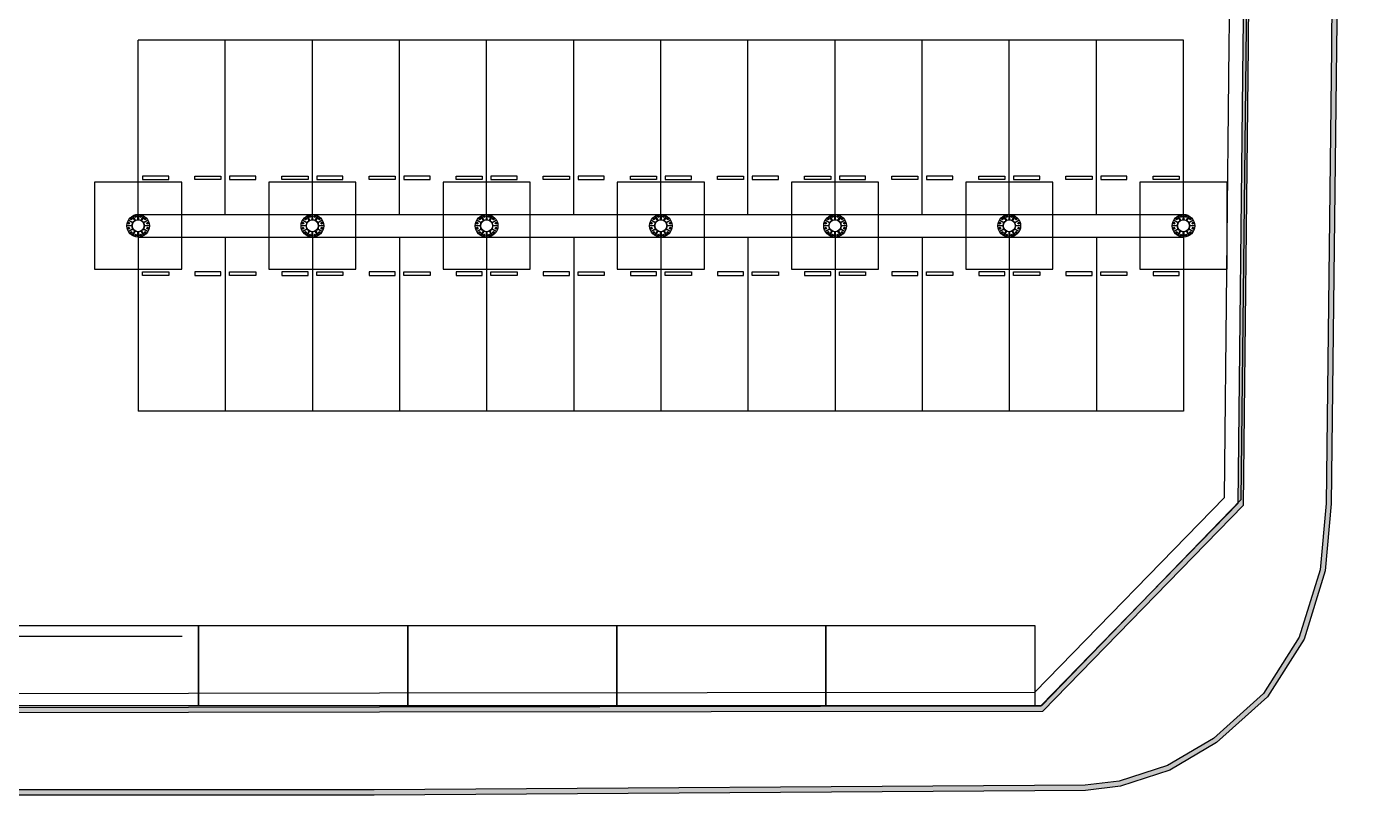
# Model space of a CAD drawing. Header units: millimetres. Extents: x 10297564 to 11610295, y -9287743 to -8409454.
# Drawn here: x 10609682 to 10647625, y -8914946 to -8892873 of the extents above; entities that cross this region are included whole.
import ezdxf

# ---------------------------------------------------------------- set-up
doc = ezdxf.new("R2010")
doc.units = ezdxf.units.MM
doc.header["$LTSCALE"] = 100
doc.layers.add('E-BACK', color=8, linetype='Continuous')

# ---------------------------------------------------------------- blocks, each defined once
blk = doc.blocks.new('ANCHOR_BOLT-PLAN-M24')
at = {"layer": 'E-BACK'}
for p, q in [((-26, 0), (26, 0)), ((-20, -4), (-18, 3)), ((0, 21), (-18, 10)), ((-18, 10), (-18, -10)), ((-13, 16), (-15, 12)), ((-13, 16), (-6, 17)), ((0, 26), (0, -26)), ((18, 10), (0, 21)), ((7, 20), (3, 19)), ((7, 20), (12, 14)), ((18, -10), (18, 10)), ((20, 4), (18, 7)), ((20, 4), (18, -3)), ((-20, -4), (-18, -7)), ((-18, -10), (0, -21)), ((-7, -20), (-12, -14)), ((-7, -20), (-3, -19)), ((0, -21), (18, -10)), ((13, -16), (6, -17)), ((13, -16), (15, -12))]:
    blk.add_line(p, q, dxfattribs=at)
for radius in [22, 12]:
    blk.add_circle((0, 0), radius, dxfattribs=at)
blk = doc.blocks.new('Arrow_Circle')
blk.add_circle((0, 0), 1)

msp = doc.modelspace()

# ---------------------------------------------------------------- hatches: boundary and pattern name
at = {"layer": 'E-BACK'}
h = msp.add_hatch(color=256, dxfattribs=at)
h.dxf.hatch_style = 1
h.paths.add_polyline_path([(10586772.2, -8914625.2), (10585159.7, -8912616.9), (10585201.9, -8912461.9), (10619813.7, -8912395.1), (10638792, -8912374.1), (10644459.3, -8906553.1), (10644599.4, -8893426), (10644794.8, -8877103.4), (10645005.5, -8860934.7), (10636792, -8853118.2), (10617078, -8853111.4), (10613453.4, -8853037.1), (10613473, -8852913), (10615239.7, -8850898.9), (10615712.2, -8850594.9), (10616009.8, -8850575.3), (10637134, -8850621.4), (10638801, -8850730.4), (10640346.4, -8851157.4), (10641922.2, -8851858.4), (10643454.8, -8852934.4), (10645187.6, -8854677.7), (10646504.7, -8856815.2), (10647193.6, -8858399.6), (10647625.1, -8860899), (10647444.2, -8877289.2), (10647283, -8893505.7), (10647129.7, -8906569.4), (10646954.5, -8908493), (10646349.5, -8910459.3), (10645295.7, -8912116), (10643834.7, -8913426.6), (10642491.3, -8914218.2), (10641078.5, -8914676.3), (10640073.1, -8914800.4), (10619663.6, -8914929.9), (10587502.2, -8914945.6), (10587010.5, -8914769)])
h.paths.add_polyline_path([(10586872.4, -8914510.5), (10585347.8, -8912611.6), (10619813.9, -8912545.1), (10638855.4, -8912524.1), (10644608.7, -8906614.7), (10644749.4, -8893427.7), (10644944.8, -8877105.2), (10645156.3, -8860871.2), (10636851.9, -8852968.2), (10617079.6, -8852961.4), (10613691, -8852891.9), (10615338.5, -8851013.6), (10615760.7, -8850742), (10616014.6, -8850725.3), (10637128.9, -8850771.4), (10638775.8, -8850879), (10640295.7, -8851299), (10641847.9, -8851989.5), (10643357.7, -8853049.6), (10645069, -8854771.2), (10646371.4, -8856884.8), (10647048.9, -8858442.8), (10647474.9, -8860911), (10647294.2, -8877287.7), (10647133.1, -8893504.1), (10646979.8, -8906561.7), (10646806.5, -8908463.8), (10646212.1, -8910395.9), (10645180.2, -8912018.1), (10643745.7, -8913305), (10642429.4, -8914080.6), (10641045.9, -8914529.2), (10640063.4, -8914650.5), (10619663.1, -8914779.9), (10587528.3, -8914795.6), (10587075.3, -8914632.8)], flags=16)

# ---------------------------------------------------------------- linework, layer by layer
for p, q in [((10645032.5, -8860880.6), (10644536.4, -8906458.5)), ((10644199.4, -8893421.5), (10644394.8, -8877098.4)), ((10644599.4, -8893426), (10644794.8, -8877103.4)), ((10644749.4, -8893427.7), (10644944.8, -8877105.2)), ((10647294.2, -8877287.7), (10647133.1, -8893504.1)), ((10647444.2, -8877289.2), (10647283, -8893505.7)), ((10644061, -8906388.8), (10644199.4, -8893421.5)), ((10644459.3, -8906553.1), (10644599.4, -8893426)), ((10644608.7, -8906614.7), (10644749.4, -8893427.7)), ((10647133.1, -8893504.1), (10646979.8, -8906561.7)), ((10647283, -8893505.7), (10647129.7, -8906569.4)), ((10638623, -8911974.3), (10644061, -8906388.8)), ((10638792, -8912374.1), (10644459.3, -8906553.1)), ((10644536.4, -8906458.5), (10638808.4, -8912367.8)), ((10638855.4, -8912524.1), (10644608.7, -8906614.7)), ((10646979.8, -8906561.7), (10646806.5, -8908463.8)), ((10647129.7, -8906569.4), (10646954.5, -8908493)), ((10646806.5, -8908463.8), (10646212.1, -8910395.9)), ((10646954.5, -8908493), (10646349.5, -8910459.3)), ((10646212.1, -8910395.9), (10645180.2, -8912018.1)), ((10646349.5, -8910459.3), (10645295.7, -8912116)), ((10585201.1, -8912061.9), (10619813.1, -8911995.1)), ((10619813.1, -8911995.1), (10638623, -8911974.3)), ((10645180.2, -8912018.1), (10643745.7, -8913305)), ((10645295.7, -8912116), (10643834.7, -8913426.6)), ((10638808.4, -8912367.8), (10572712.7, -8912367.8)), ((10585201.9, -8912461.9), (10619813.7, -8912395.1)), ((10619813.7, -8912395.1), (10638792, -8912374.1)), ((10619813.9, -8912545.1), (10638855.4, -8912524.1)), ((10585347.8, -8912611.6), (10619813.9, -8912545.1)), ((10643745.7, -8913305), (10642429.4, -8914080.6)), ((10643834.7, -8913426.6), (10642491.3, -8914218.2)), ((10642429.4, -8914080.6), (10641045.9, -8914529.2)), ((10642491.3, -8914218.2), (10641078.5, -8914676.3)), ((10619663.1, -8914779.9), (10587528.3, -8914795.6)), ((10640063.4, -8914650.5), (10619663.1, -8914779.9)), ((10640073.1, -8914800.4), (10619663.6, -8914929.9)), ((10641045.9, -8914529.2), (10640063.4, -8914650.5)), ((10641078.5, -8914676.3), (10640073.1, -8914800.4)), ((10619663.6, -8914929.9), (10587502.2, -8914945.6))]:
    msp.add_line(p, q, dxfattribs=at)
at = {"layer": 'E-BACK', "linetype": 'ByBlock', "ltscale": 1.8}
for p, q in [((10615388.4, -8893268.1), (10612888.4, -8893268.1)), ((10612888.4, -8898268.1), (10612888.4, -8893268.1)), ((10615388.4, -8898268.1), (10615388.4, -8893268.1)), ((10617888.4, -8893268.1), (10615388.4, -8893268.1)), ((10615388.4, -8898268.1), (10615388.4, -8893268.1)), ((10617888.4, -8898268.1), (10617888.4, -8893268.1)), ((10620388.4, -8893268.1), (10617888.4, -8893268.1)), ((10617888.4, -8898268.1), (10617888.4, -8893268.1)), ((10620388.4, -8898268.1), (10620388.4, -8893268.1)), ((10622888.4, -8893268.1), (10620388.4, -8893268.1)), ((10620388.4, -8898268.1), (10620388.4, -8893268.1)), ((10622888.4, -8898268.1), (10622888.4, -8893268.1)), ((10625388.4, -8893268.1), (10622888.4, -8893268.1)), ((10622888.4, -8898268.1), (10622888.4, -8893268.1)), ((10625388.4, -8898268.1), (10625388.4, -8893268.1)), ((10627888.4, -8893268.1), (10625388.4, -8893268.1)), ((10625388.4, -8898268.1), (10625388.4, -8893268.1)), ((10627888.4, -8898268.1), (10627888.4, -8893268.1)), ((10630388.4, -8893268.1), (10627888.4, -8893268.1)), ((10627888.4, -8898268.1), (10627888.4, -8893268.1)), ((10630388.4, -8898268.1), (10630388.4, -8893268.1)), ((10632888.4, -8893268.1), (10630388.4, -8893268.1)), ((10630388.4, -8898268.1), (10630388.4, -8893268.1)), ((10632888.4, -8898268.1), (10632888.4, -8893268.1)), ((10635388.4, -8893268.1), (10632888.4, -8893268.1)), ((10632888.4, -8898268.1), (10632888.4, -8893268.1)), ((10635388.4, -8898268.1), (10635388.4, -8893268.1)), ((10637888.4, -8893268.1), (10635388.4, -8893268.1)), ((10635388.4, -8898268.1), (10635388.4, -8893268.1)), ((10637888.4, -8898268.1), (10637888.4, -8893268.1)), ((10640388.4, -8893268.1), (10637888.4, -8893268.1)), ((10637888.4, -8898268.1), (10637888.4, -8893268.1)), ((10640388.4, -8898268.1), (10640388.4, -8893268.1)), ((10642888.4, -8893268.1), (10640388.4, -8893268.1)), ((10640388.4, -8898268.1), (10640388.4, -8893268.1)), ((10642888.4, -8898268.1), (10642888.4, -8893268.1)), ((10613763.4, -8897168.1), (10613013.4, -8897168.1)), ((10613013.4, -8897168.1), (10613013.4, -8897268.1)), ((10613013.4, -8897268.1), (10613763.4, -8897268.1)), ((10613763.4, -8897268.1), (10613763.4, -8897168.1)), ((10614513.4, -8897168.1), (10615263.4, -8897168.1)), ((10614513.4, -8897268.1), (10614513.4, -8897168.1)), ((10615263.4, -8897268.1), (10614513.4, -8897268.1)), ((10615263.4, -8897168.1), (10615263.4, -8897268.1)), ((10616263.4, -8897168.1), (10615513.4, -8897168.1)), ((10615513.4, -8897168.1), (10615513.4, -8897268.1)), ((10615513.4, -8897268.1), (10616263.4, -8897268.1)), ((10616263.4, -8897268.1), (10616263.4, -8897168.1)), ((10617013.4, -8897168.1), (10617763.4, -8897168.1)), ((10617013.4, -8897268.1), (10617013.4, -8897168.1)), ((10617763.4, -8897268.1), (10617013.4, -8897268.1)), ((10617763.4, -8897168.1), (10617763.4, -8897268.1)), ((10618763.4, -8897168.1), (10618013.4, -8897168.1)), ((10618013.4, -8897168.1), (10618013.4, -8897268.1)), ((10618013.4, -8897268.1), (10618763.4, -8897268.1)), ((10618763.4, -8897268.1), (10618763.4, -8897168.1)), ((10619513.4, -8897168.1), (10620263.4, -8897168.1)), ((10619513.4, -8897268.1), (10619513.4, -8897168.1)), ((10620263.4, -8897268.1), (10619513.4, -8897268.1)), ((10620263.4, -8897168.1), (10620263.4, -8897268.1)), ((10621263.4, -8897168.1), (10620513.4, -8897168.1)), ((10620513.4, -8897168.1), (10620513.4, -8897268.1)), ((10620513.4, -8897268.1), (10621263.4, -8897268.1)), ((10621263.4, -8897268.1), (10621263.4, -8897168.1)), ((10622013.4, -8897168.1), (10622763.4, -8897168.1)), ((10622013.4, -8897268.1), (10622013.4, -8897168.1)), ((10622763.4, -8897268.1), (10622013.4, -8897268.1)), ((10622763.4, -8897168.1), (10622763.4, -8897268.1)), ((10623763.4, -8897168.1), (10623013.4, -8897168.1)), ((10623013.4, -8897168.1), (10623013.4, -8897268.1)), ((10623013.4, -8897268.1), (10623763.4, -8897268.1)), ((10623763.4, -8897268.1), (10623763.4, -8897168.1)), ((10624513.4, -8897168.1), (10625263.4, -8897168.1)), ((10624513.4, -8897268.1), (10624513.4, -8897168.1)), ((10625263.4, -8897268.1), (10624513.4, -8897268.1)), ((10625263.4, -8897168.1), (10625263.4, -8897268.1)), ((10626263.4, -8897168.1), (10625513.4, -8897168.1)), ((10625513.4, -8897168.1), (10625513.4, -8897268.1)), ((10625513.4, -8897268.1), (10626263.4, -8897268.1)), ((10626263.4, -8897268.1), (10626263.4, -8897168.1)), ((10627013.4, -8897168.1), (10627763.4, -8897168.1)), ((10627013.4, -8897268.1), (10627013.4, -8897168.1)), ((10627763.4, -8897268.1), (10627013.4, -8897268.1)), ((10627763.4, -8897168.1), (10627763.4, -8897268.1)), ((10628763.4, -8897168.1), (10628013.4, -8897168.1)), ((10628013.4, -8897168.1), (10628013.4, -8897268.1)), ((10628013.4, -8897268.1), (10628763.4, -8897268.1)), ((10628763.4, -8897268.1), (10628763.4, -8897168.1)), ((10629513.4, -8897168.1), (10630263.4, -8897168.1)), ((10629513.4, -8897268.1), (10629513.4, -8897168.1)), ((10630263.4, -8897268.1), (10629513.4, -8897268.1)), ((10630263.4, -8897168.1), (10630263.4, -8897268.1)), ((10631263.4, -8897168.1), (10630513.4, -8897168.1)), ((10630513.4, -8897168.1), (10630513.4, -8897268.1)), ((10630513.4, -8897268.1), (10631263.4, -8897268.1)), ((10631263.4, -8897268.1), (10631263.4, -8897168.1)), ((10632013.4, -8897168.1), (10632763.4, -8897168.1)), ((10632013.4, -8897268.1), (10632013.4, -8897168.1)), ((10632763.4, -8897268.1), (10632013.4, -8897268.1)), ((10632763.4, -8897168.1), (10632763.4, -8897268.1)), ((10633763.4, -8897168.1), (10633013.4, -8897168.1)), ((10633013.4, -8897168.1), (10633013.4, -8897268.1)), ((10633013.4, -8897268.1), (10633763.4, -8897268.1)), ((10633763.4, -8897268.1), (10633763.4, -8897168.1)), ((10634513.4, -8897168.1), (10635263.4, -8897168.1)), ((10634513.4, -8897268.1), (10634513.4, -8897168.1)), ((10635263.4, -8897268.1), (10634513.4, -8897268.1)), ((10635263.4, -8897168.1), (10635263.4, -8897268.1)), ((10636263.4, -8897168.1), (10635513.4, -8897168.1)), ((10635513.4, -8897168.1), (10635513.4, -8897268.1)), ((10635513.4, -8897268.1), (10636263.4, -8897268.1)), ((10636263.4, -8897268.1), (10636263.4, -8897168.1)), ((10637013.4, -8897168.1), (10637763.4, -8897168.1)), ((10637013.4, -8897268.1), (10637013.4, -8897168.1)), ((10637763.4, -8897268.1), (10637013.4, -8897268.1)), ((10637763.4, -8897168.1), (10637763.4, -8897268.1)), ((10638763.4, -8897168.1), (10638013.4, -8897168.1)), ((10638013.4, -8897168.1), (10638013.4, -8897268.1)), ((10638013.4, -8897268.1), (10638763.4, -8897268.1)), ((10638763.4, -8897268.1), (10638763.4, -8897168.1)), ((10639513.4, -8897168.1), (10640263.4, -8897168.1)), ((10639513.4, -8897268.1), (10639513.4, -8897168.1)), ((10640263.4, -8897268.1), (10639513.4, -8897268.1)), ((10640263.4, -8897168.1), (10640263.4, -8897268.1)), ((10641263.4, -8897168.1), (10640513.4, -8897168.1)), ((10640513.4, -8897168.1), (10640513.4, -8897268.1)), ((10640513.4, -8897268.1), (10641263.4, -8897268.1)), ((10641263.4, -8897268.1), (10641263.4, -8897168.1)), ((10642013.4, -8897168.1), (10642763.4, -8897168.1)), ((10642013.4, -8897268.1), (10642013.4, -8897168.1)), ((10642763.4, -8897268.1), (10642013.4, -8897268.1)), ((10642763.4, -8897168.1), (10642763.4, -8897268.1)), ((10612888.4, -8898268.1), (10615388.4, -8898268.1)), ((10615388.4, -8898268.1), (10617888.4, -8898268.1)), ((10617888.4, -8898268.1), (10620388.4, -8898268.1)), ((10620388.4, -8898268.1), (10622888.4, -8898268.1)), ((10622888.4, -8898268.1), (10625388.4, -8898268.1)), ((10625388.4, -8898268.1), (10627888.4, -8898268.1)), ((10627888.4, -8898268.1), (10630388.4, -8898268.1)), ((10630388.4, -8898268.1), (10632888.4, -8898268.1)), ((10632888.4, -8898268.1), (10635388.4, -8898268.1)), ((10635388.4, -8898268.1), (10637888.4, -8898268.1)), ((10637888.4, -8898268.1), (10640388.4, -8898268.1)), ((10640388.4, -8898268.1), (10642888.4, -8898268.1)), ((10612888.4, -8898918.1), (10615388.4, -8898918.1)), ((10612888.4, -8898918.1), (10612888.4, -8903918.1)), ((10615388.4, -8898918.1), (10615388.4, -8903918.1)), ((10615388.4, -8898918.1), (10617888.4, -8898918.1)), ((10615388.4, -8898918.1), (10615388.4, -8903918.1)), ((10617888.4, -8898918.1), (10617888.4, -8903918.1)), ((10617888.4, -8898918.1), (10620388.4, -8898918.1)), ((10617888.4, -8898918.1), (10617888.4, -8903918.1)), ((10620388.4, -8898918.1), (10620388.4, -8903918.1)), ((10620388.4, -8898918.1), (10622888.4, -8898918.1)), ((10620388.4, -8898918.1), (10620388.4, -8903918.1)), ((10622888.4, -8898918.1), (10622888.4, -8903918.1)), ((10622888.4, -8898918.1), (10625388.4, -8898918.1)), ((10622888.4, -8898918.1), (10622888.4, -8903918.1)), ((10625388.4, -8898918.1), (10625388.4, -8903918.1)), ((10625388.4, -8898918.1), (10627888.4, -8898918.1)), ((10625388.4, -8898918.1), (10625388.4, -8903918.1)), ((10627888.4, -8898918.1), (10627888.4, -8903918.1)), ((10627888.4, -8898918.1), (10630388.4, -8898918.1)), ((10627888.4, -8898918.1), (10627888.4, -8903918.1)), ((10630388.4, -8898918.1), (10630388.4, -8903918.1)), ((10630388.4, -8898918.1), (10632888.4, -8898918.1)), ((10630388.4, -8898918.1), (10630388.4, -8903918.1)), ((10632888.4, -8898918.1), (10632888.4, -8903918.1)), ((10632888.4, -8898918.1), (10635388.4, -8898918.1)), ((10632888.4, -8898918.1), (10632888.4, -8903918.1)), ((10635388.4, -8898918.1), (10635388.4, -8903918.1)), ((10635388.4, -8898918.1), (10637888.4, -8898918.1)), ((10635388.4, -8898918.1), (10635388.4, -8903918.1)), ((10637888.4, -8898918.1), (10637888.4, -8903918.1)), ((10637888.4, -8898918.1), (10640388.4, -8898918.1)), ((10637888.4, -8898918.1), (10637888.4, -8903918.1)), ((10640388.4, -8898918.1), (10640388.4, -8903918.1)), ((10640388.4, -8898918.1), (10642888.4, -8898918.1)), ((10640388.4, -8898918.1), (10640388.4, -8903918.1)), ((10642888.4, -8898918.1), (10642888.4, -8903918.1)), ((10613013.4, -8900018.1), (10613013.4, -8899918.1)), ((10613013.4, -8899918.1), (10613763.4, -8899918.1)), ((10613763.4, -8899918.1), (10613763.4, -8900018.1)), ((10615263.4, -8899918.1), (10614513.4, -8899918.1)), ((10614513.4, -8899918.1), (10614513.4, -8900018.1)), ((10615263.4, -8900018.1), (10615263.4, -8899918.1)), ((10615513.4, -8900018.1), (10615513.4, -8899918.1)), ((10615513.4, -8899918.1), (10616263.4, -8899918.1)), ((10616263.4, -8899918.1), (10616263.4, -8900018.1)), ((10617763.4, -8899918.1), (10617013.4, -8899918.1)), ((10617013.4, -8899918.1), (10617013.4, -8900018.1)), ((10617763.4, -8900018.1), (10617763.4, -8899918.1)), ((10618013.4, -8900018.1), (10618013.4, -8899918.1)), ((10618013.4, -8899918.1), (10618763.4, -8899918.1)), ((10618763.4, -8899918.1), (10618763.4, -8900018.1)), ((10620263.4, -8899918.1), (10619513.4, -8899918.1)), ((10619513.4, -8899918.1), (10619513.4, -8900018.1)), ((10620263.4, -8900018.1), (10620263.4, -8899918.1)), ((10620513.4, -8900018.1), (10620513.4, -8899918.1)), ((10620513.4, -8899918.1), (10621263.4, -8899918.1)), ((10621263.4, -8899918.1), (10621263.4, -8900018.1)), ((10622763.4, -8899918.1), (10622013.4, -8899918.1)), ((10622013.4, -8899918.1), (10622013.4, -8900018.1)), ((10622763.4, -8900018.1), (10622763.4, -8899918.1)), ((10623013.4, -8900018.1), (10623013.4, -8899918.1)), ((10623013.4, -8899918.1), (10623763.4, -8899918.1)), ((10623763.4, -8899918.1), (10623763.4, -8900018.1)), ((10625263.4, -8899918.1), (10624513.4, -8899918.1)), ((10624513.4, -8899918.1), (10624513.4, -8900018.1)), ((10625263.4, -8900018.1), (10625263.4, -8899918.1)), ((10625513.4, -8900018.1), (10625513.4, -8899918.1)), ((10625513.4, -8899918.1), (10626263.4, -8899918.1)), ((10626263.4, -8899918.1), (10626263.4, -8900018.1)), ((10627763.4, -8899918.1), (10627013.4, -8899918.1)), ((10627013.4, -8899918.1), (10627013.4, -8900018.1)), ((10627763.4, -8900018.1), (10627763.4, -8899918.1)), ((10628013.4, -8900018.1), (10628013.4, -8899918.1)), ((10628013.4, -8899918.1), (10628763.4, -8899918.1)), ((10628763.4, -8899918.1), (10628763.4, -8900018.1)), ((10630263.4, -8899918.1), (10629513.4, -8899918.1)), ((10629513.4, -8899918.1), (10629513.4, -8900018.1)), ((10630263.4, -8900018.1), (10630263.4, -8899918.1)), ((10630513.4, -8900018.1), (10630513.4, -8899918.1)), ((10630513.4, -8899918.1), (10631263.4, -8899918.1)), ((10631263.4, -8899918.1), (10631263.4, -8900018.1)), ((10632763.4, -8899918.1), (10632013.4, -8899918.1)), ((10632013.4, -8899918.1), (10632013.4, -8900018.1)), ((10632763.4, -8900018.1), (10632763.4, -8899918.1)), ((10633013.4, -8900018.1), (10633013.4, -8899918.1)), ((10633013.4, -8899918.1), (10633763.4, -8899918.1)), ((10633763.4, -8899918.1), (10633763.4, -8900018.1)), ((10635263.4, -8899918.1), (10634513.4, -8899918.1)), ((10634513.4, -8899918.1), (10634513.4, -8900018.1)), ((10635263.4, -8900018.1), (10635263.4, -8899918.1)), ((10635513.4, -8900018.1), (10635513.4, -8899918.1)), ((10635513.4, -8899918.1), (10636263.4, -8899918.1)), ((10636263.4, -8899918.1), (10636263.4, -8900018.1)), ((10637763.4, -8899918.1), (10637013.4, -8899918.1)), ((10637013.4, -8899918.1), (10637013.4, -8900018.1)), ((10637763.4, -8900018.1), (10637763.4, -8899918.1)), ((10638013.4, -8900018.1), (10638013.4, -8899918.1)), ((10638013.4, -8899918.1), (10638763.4, -8899918.1)), ((10638763.4, -8899918.1), (10638763.4, -8900018.1)), ((10640263.4, -8899918.1), (10639513.4, -8899918.1)), ((10639513.4, -8899918.1), (10639513.4, -8900018.1)), ((10640263.4, -8900018.1), (10640263.4, -8899918.1)), ((10640513.4, -8900018.1), (10640513.4, -8899918.1)), ((10640513.4, -8899918.1), (10641263.4, -8899918.1)), ((10641263.4, -8899918.1), (10641263.4, -8900018.1)), ((10642763.4, -8899918.1), (10642013.4, -8899918.1)), ((10642013.4, -8899918.1), (10642013.4, -8900018.1)), ((10642763.4, -8900018.1), (10642763.4, -8899918.1)), ((10613763.4, -8900018.1), (10613013.4, -8900018.1)), ((10614513.4, -8900018.1), (10615263.4, -8900018.1)), ((10616263.4, -8900018.1), (10615513.4, -8900018.1)), ((10617013.4, -8900018.1), (10617763.4, -8900018.1)), ((10618763.4, -8900018.1), (10618013.4, -8900018.1)), ((10619513.4, -8900018.1), (10620263.4, -8900018.1)), ((10621263.4, -8900018.1), (10620513.4, -8900018.1)), ((10622013.4, -8900018.1), (10622763.4, -8900018.1)), ((10623763.4, -8900018.1), (10623013.4, -8900018.1)), ((10624513.4, -8900018.1), (10625263.4, -8900018.1)), ((10626263.4, -8900018.1), (10625513.4, -8900018.1)), ((10627013.4, -8900018.1), (10627763.4, -8900018.1)), ((10628763.4, -8900018.1), (10628013.4, -8900018.1)), ((10629513.4, -8900018.1), (10630263.4, -8900018.1)), ((10631263.4, -8900018.1), (10630513.4, -8900018.1)), ((10632013.4, -8900018.1), (10632763.4, -8900018.1)), ((10633763.4, -8900018.1), (10633013.4, -8900018.1)), ((10634513.4, -8900018.1), (10635263.4, -8900018.1)), ((10636263.4, -8900018.1), (10635513.4, -8900018.1)), ((10637013.4, -8900018.1), (10637763.4, -8900018.1)), ((10638763.4, -8900018.1), (10638013.4, -8900018.1)), ((10639513.4, -8900018.1), (10640263.4, -8900018.1)), ((10641263.4, -8900018.1), (10640513.4, -8900018.1)), ((10642013.4, -8900018.1), (10642763.4, -8900018.1)), ((10615388.4, -8903918.1), (10612888.4, -8903918.1)), ((10617888.4, -8903918.1), (10615388.4, -8903918.1)), ((10620388.4, -8903918.1), (10617888.4, -8903918.1)), ((10622888.4, -8903918.1), (10620388.4, -8903918.1)), ((10625388.4, -8903918.1), (10622888.4, -8903918.1)), ((10627888.4, -8903918.1), (10625388.4, -8903918.1)), ((10630388.4, -8903918.1), (10627888.4, -8903918.1)), ((10632888.4, -8903918.1), (10630388.4, -8903918.1)), ((10635388.4, -8903918.1), (10632888.4, -8903918.1)), ((10637888.4, -8903918.1), (10635388.4, -8903918.1)), ((10640388.4, -8903918.1), (10637888.4, -8903918.1)), ((10642888.4, -8903918.1), (10640388.4, -8903918.1))]:
    msp.add_line(p, q, dxfattribs=at)
at = {"layer": 'E-BACK', "linetype": 'Continuous', "ltscale": 2}
for p, q in [((10608623, -8910067.8), (10614623, -8910067.8)), ((10614623, -8910067.8), (10614623, -8912367.8)), ((10614623, -8910067.8), (10620623, -8910067.8)), ((10614623, -8912367.8), (10614623, -8910067.8)), ((10620623, -8910067.8), (10620623, -8912367.8)), ((10620623, -8910067.8), (10626623, -8910067.8)), ((10620623, -8912367.8), (10620623, -8910067.8)), ((10626623, -8910067.8), (10626623, -8912367.8)), ((10626623, -8910067.8), (10632623, -8910067.8)), ((10626623, -8912367.8), (10626623, -8910067.8)), ((10632623, -8910067.8), (10632623, -8912367.8)), ((10632623, -8910067.8), (10638623, -8910067.8)), ((10632623, -8912367.8), (10632623, -8910067.8)), ((10638623, -8910067.8), (10638623, -8912367.8)), ((10614623, -8912367.8), (10608623, -8912367.8)), ((10620623, -8912367.8), (10614623, -8912367.8)), ((10626623, -8912367.8), (10620623, -8912367.8)), ((10632623, -8912367.8), (10626623, -8912367.8)), ((10638623, -8912367.8), (10632623, -8912367.8))]:
    msp.add_line(p, q, dxfattribs=at)
at = {"layer": 'E-BACK', "linetype": 'Continuous'}
msp.add_line((10590464.1, -8910371.4), (10614152, -8910372.3), dxfattribs=at)
at = {"layer": 'E-BACK'}
for points in [[(10611638.4, -8899843.1), (10614138.4, -8899843.1), (10614138.4, -8897343.1), (10611638.4, -8897343.1)], [(10616638.4, -8899843.1), (10619138.4, -8899843.1), (10619138.4, -8897343.1), (10616638.4, -8897343.1)], [(10621638.4, -8899843.1), (10624138.4, -8899843.1), (10624138.4, -8897343.1), (10621638.4, -8897343.1)], [(10626638.4, -8899843.1), (10629138.4, -8899843.1), (10629138.4, -8897343.1), (10626638.4, -8897343.1)], [(10631638.4, -8899843.1), (10634138.4, -8899843.1), (10634138.4, -8897343.1), (10631638.4, -8897343.1)], [(10636638.4, -8899843.1), (10639138.4, -8899843.1), (10639138.4, -8897343.1), (10636638.4, -8897343.1)], [(10641638.4, -8899843.1), (10644138.4, -8899843.1), (10644138.4, -8897343.1), (10641638.4, -8897343.1)]]:
    msp.add_lwpolyline(points, close=True, dxfattribs=at)
for points in [[(10612737.4, -8898499), (10612731.4, -8898509.4), (10612612.6, -8898440.8), (10612618.6, -8898430.4), (10612737.4, -8898499)], [(10612804.7, -8898436.1), (10612794.3, -8898442.1), (10612725.7, -8898323.3), (10612736.1, -8898317.3), (10612804.7, -8898436.1)], [(10612894.4, -8898415.3), (10612882.4, -8898415.3), (10612882.4, -8898278.1), (10612894.4, -8898278.1), (10612894.4, -8898415.3)], [(10612982.5, -8898442.1), (10612972.1, -8898436.1), (10613040.7, -8898317.3), (10613051.1, -8898323.3), (10612982.5, -8898442.1)], [(10613045.4, -8898509.4), (10613039.4, -8898499), (10613158.2, -8898430.4), (10613164.2, -8898440.8), (10613045.4, -8898509.4)], [(10617737.4, -8898499), (10617731.4, -8898509.4), (10617612.6, -8898440.8), (10617618.6, -8898430.4), (10617737.4, -8898499)], [(10617804.7, -8898436.1), (10617794.3, -8898442.1), (10617725.7, -8898323.3), (10617736.1, -8898317.3), (10617804.7, -8898436.1)], [(10617894.4, -8898415.3), (10617882.4, -8898415.3), (10617882.4, -8898278.1), (10617894.4, -8898278.1), (10617894.4, -8898415.3)], [(10617982.5, -8898442.1), (10617972.1, -8898436.1), (10618040.7, -8898317.3), (10618051.1, -8898323.3), (10617982.5, -8898442.1)], [(10618045.4, -8898509.4), (10618039.4, -8898499), (10618158.2, -8898430.4), (10618164.2, -8898440.8), (10618045.4, -8898509.4)], [(10622737.4, -8898499), (10622731.4, -8898509.4), (10622612.6, -8898440.8), (10622618.6, -8898430.4), (10622737.4, -8898499)], [(10622804.7, -8898436.1), (10622794.3, -8898442.1), (10622725.7, -8898323.3), (10622736.1, -8898317.3), (10622804.7, -8898436.1)], [(10622894.4, -8898415.3), (10622882.4, -8898415.3), (10622882.4, -8898278.1), (10622894.4, -8898278.1), (10622894.4, -8898415.3)], [(10622982.5, -8898442.1), (10622972.1, -8898436.1), (10623040.7, -8898317.3), (10623051.1, -8898323.3), (10622982.5, -8898442.1)], [(10623045.4, -8898509.4), (10623039.4, -8898499), (10623158.2, -8898430.4), (10623164.2, -8898440.8), (10623045.4, -8898509.4)], [(10627737.4, -8898499), (10627731.4, -8898509.4), (10627612.6, -8898440.8), (10627618.6, -8898430.4), (10627737.4, -8898499)], [(10627804.7, -8898436.1), (10627794.3, -8898442.1), (10627725.7, -8898323.3), (10627736.1, -8898317.3), (10627804.7, -8898436.1)], [(10627894.4, -8898415.3), (10627882.4, -8898415.3), (10627882.4, -8898278.1), (10627894.4, -8898278.1), (10627894.4, -8898415.3)], [(10627982.5, -8898442.1), (10627972.1, -8898436.1), (10628040.7, -8898317.3), (10628051.1, -8898323.3), (10627982.5, -8898442.1)], [(10628045.4, -8898509.4), (10628039.4, -8898499), (10628158.2, -8898430.4), (10628164.2, -8898440.8), (10628045.4, -8898509.4)], [(10632737.4, -8898499), (10632731.4, -8898509.4), (10632612.6, -8898440.8), (10632618.6, -8898430.4), (10632737.4, -8898499)], [(10632804.7, -8898436.1), (10632794.3, -8898442.1), (10632725.7, -8898323.3), (10632736.1, -8898317.3), (10632804.7, -8898436.1)], [(10632894.4, -8898415.3), (10632882.4, -8898415.3), (10632882.4, -8898278.1), (10632894.4, -8898278.1), (10632894.4, -8898415.3)], [(10632982.5, -8898442.1), (10632972.1, -8898436.1), (10633040.7, -8898317.3), (10633051.1, -8898323.3), (10632982.5, -8898442.1)], [(10633045.4, -8898509.4), (10633039.4, -8898499), (10633158.2, -8898430.4), (10633164.2, -8898440.8), (10633045.4, -8898509.4)], [(10637737.4, -8898499), (10637731.4, -8898509.4), (10637612.6, -8898440.8), (10637618.6, -8898430.4), (10637737.4, -8898499)], [(10637804.7, -8898436.1), (10637794.3, -8898442.1), (10637725.7, -8898323.3), (10637736.1, -8898317.3), (10637804.7, -8898436.1)], [(10637894.4, -8898415.3), (10637882.4, -8898415.3), (10637882.4, -8898278.1), (10637894.4, -8898278.1), (10637894.4, -8898415.3)], [(10637982.5, -8898442.1), (10637972.1, -8898436.1), (10638040.7, -8898317.3), (10638051.1, -8898323.3), (10637982.5, -8898442.1)], [(10638045.4, -8898509.4), (10638039.4, -8898499), (10638158.2, -8898430.4), (10638164.2, -8898440.8), (10638045.4, -8898509.4)], [(10642737.4, -8898499), (10642731.4, -8898509.4), (10642612.6, -8898440.8), (10642618.6, -8898430.4), (10642737.4, -8898499)], [(10642804.7, -8898436.1), (10642794.3, -8898442.1), (10642725.7, -8898323.3), (10642736.1, -8898317.3), (10642804.7, -8898436.1)], [(10642894.4, -8898415.3), (10642882.4, -8898415.3), (10642882.4, -8898278.1), (10642894.4, -8898278.1), (10642894.4, -8898415.3)], [(10642982.5, -8898442.1), (10642972.1, -8898436.1), (10643040.7, -8898317.3), (10643051.1, -8898323.3), (10642982.5, -8898442.1)], [(10643045.4, -8898509.4), (10643039.4, -8898499), (10643158.2, -8898430.4), (10643164.2, -8898440.8), (10643045.4, -8898509.4)], [(10612710.6, -8898587.1), (10612710.6, -8898599.1), (10612573.4, -8898599.1), (10612573.4, -8898587.1), (10612710.6, -8898587.1)], [(10612731.4, -8898676.8), (10612737.4, -8898687.2), (10612618.6, -8898755.8), (10612612.6, -8898745.4), (10612731.4, -8898676.8)], [(10612794.3, -8898744.1), (10612804.7, -8898750.1), (10612736.1, -8898868.9), (10612725.7, -8898862.9), (10612794.3, -8898744.1)], [(10612882.4, -8898770.9), (10612894.4, -8898770.9), (10612894.4, -8898908.1), (10612882.4, -8898908.1), (10612882.4, -8898770.9)], [(10612972.1, -8898750.1), (10612982.5, -8898744.1), (10613051.1, -8898862.9), (10613040.7, -8898868.9), (10612972.1, -8898750.1)], [(10613039.4, -8898687.2), (10613045.4, -8898676.8), (10613164.2, -8898745.4), (10613158.2, -8898755.8), (10613039.4, -8898687.2)], [(10613066.2, -8898599.1), (10613066.2, -8898587.1), (10613203.4, -8898587.1), (10613203.4, -8898599.1), (10613066.2, -8898599.1)], [(10617710.6, -8898587.1), (10617710.6, -8898599.1), (10617573.4, -8898599.1), (10617573.4, -8898587.1), (10617710.6, -8898587.1)], [(10617731.4, -8898676.8), (10617737.4, -8898687.2), (10617618.6, -8898755.8), (10617612.6, -8898745.4), (10617731.4, -8898676.8)], [(10617794.3, -8898744.1), (10617804.7, -8898750.1), (10617736.1, -8898868.9), (10617725.7, -8898862.9), (10617794.3, -8898744.1)], [(10617882.4, -8898770.9), (10617894.4, -8898770.9), (10617894.4, -8898908.1), (10617882.4, -8898908.1), (10617882.4, -8898770.9)], [(10617972.1, -8898750.1), (10617982.5, -8898744.1), (10618051.1, -8898862.9), (10618040.7, -8898868.9), (10617972.1, -8898750.1)], [(10618039.4, -8898687.2), (10618045.4, -8898676.8), (10618164.2, -8898745.4), (10618158.2, -8898755.8), (10618039.4, -8898687.2)], [(10618066.2, -8898599.1), (10618066.2, -8898587.1), (10618203.4, -8898587.1), (10618203.4, -8898599.1), (10618066.2, -8898599.1)], [(10622710.6, -8898587.1), (10622710.6, -8898599.1), (10622573.4, -8898599.1), (10622573.4, -8898587.1), (10622710.6, -8898587.1)], [(10622731.4, -8898676.8), (10622737.4, -8898687.2), (10622618.6, -8898755.8), (10622612.6, -8898745.4), (10622731.4, -8898676.8)], [(10622794.3, -8898744.1), (10622804.7, -8898750.1), (10622736.1, -8898868.9), (10622725.7, -8898862.9), (10622794.3, -8898744.1)], [(10622882.4, -8898770.9), (10622894.4, -8898770.9), (10622894.4, -8898908.1), (10622882.4, -8898908.1), (10622882.4, -8898770.9)], [(10622972.1, -8898750.1), (10622982.5, -8898744.1), (10623051.1, -8898862.9), (10623040.7, -8898868.9), (10622972.1, -8898750.1)], [(10623039.4, -8898687.2), (10623045.4, -8898676.8), (10623164.2, -8898745.4), (10623158.2, -8898755.8), (10623039.4, -8898687.2)], [(10623066.2, -8898599.1), (10623066.2, -8898587.1), (10623203.4, -8898587.1), (10623203.4, -8898599.1), (10623066.2, -8898599.1)], [(10627710.6, -8898587.1), (10627710.6, -8898599.1), (10627573.4, -8898599.1), (10627573.4, -8898587.1), (10627710.6, -8898587.1)], [(10627731.4, -8898676.8), (10627737.4, -8898687.2), (10627618.6, -8898755.8), (10627612.6, -8898745.4), (10627731.4, -8898676.8)], [(10627794.3, -8898744.1), (10627804.7, -8898750.1), (10627736.1, -8898868.9), (10627725.7, -8898862.9), (10627794.3, -8898744.1)], [(10627882.4, -8898770.9), (10627894.4, -8898770.9), (10627894.4, -8898908.1), (10627882.4, -8898908.1), (10627882.4, -8898770.9)], [(10627972.1, -8898750.1), (10627982.5, -8898744.1), (10628051.1, -8898862.9), (10628040.7, -8898868.9), (10627972.1, -8898750.1)], [(10628039.4, -8898687.2), (10628045.4, -8898676.8), (10628164.2, -8898745.4), (10628158.2, -8898755.8), (10628039.4, -8898687.2)], [(10628066.2, -8898599.1), (10628066.2, -8898587.1), (10628203.4, -8898587.1), (10628203.4, -8898599.1), (10628066.2, -8898599.1)], [(10632710.6, -8898587.1), (10632710.6, -8898599.1), (10632573.4, -8898599.1), (10632573.4, -8898587.1), (10632710.6, -8898587.1)], [(10632731.4, -8898676.8), (10632737.4, -8898687.2), (10632618.6, -8898755.8), (10632612.6, -8898745.4), (10632731.4, -8898676.8)], [(10632794.3, -8898744.1), (10632804.7, -8898750.1), (10632736.1, -8898868.9), (10632725.7, -8898862.9), (10632794.3, -8898744.1)], [(10632882.4, -8898770.9), (10632894.4, -8898770.9), (10632894.4, -8898908.1), (10632882.4, -8898908.1), (10632882.4, -8898770.9)], [(10632972.1, -8898750.1), (10632982.5, -8898744.1), (10633051.1, -8898862.9), (10633040.7, -8898868.9), (10632972.1, -8898750.1)], [(10633039.4, -8898687.2), (10633045.4, -8898676.8), (10633164.2, -8898745.4), (10633158.2, -8898755.8), (10633039.4, -8898687.2)], [(10633066.2, -8898599.1), (10633066.2, -8898587.1), (10633203.4, -8898587.1), (10633203.4, -8898599.1), (10633066.2, -8898599.1)], [(10637710.6, -8898587.1), (10637710.6, -8898599.1), (10637573.4, -8898599.1), (10637573.4, -8898587.1), (10637710.6, -8898587.1)], [(10637731.4, -8898676.8), (10637737.4, -8898687.2), (10637618.6, -8898755.8), (10637612.6, -8898745.4), (10637731.4, -8898676.8)], [(10637794.3, -8898744.1), (10637804.7, -8898750.1), (10637736.1, -8898868.9), (10637725.7, -8898862.9), (10637794.3, -8898744.1)], [(10637882.4, -8898770.9), (10637894.4, -8898770.9), (10637894.4, -8898908.1), (10637882.4, -8898908.1), (10637882.4, -8898770.9)], [(10637972.1, -8898750.1), (10637982.5, -8898744.1), (10638051.1, -8898862.9), (10638040.7, -8898868.9), (10637972.1, -8898750.1)], [(10638039.4, -8898687.2), (10638045.4, -8898676.8), (10638164.2, -8898745.4), (10638158.2, -8898755.8), (10638039.4, -8898687.2)], [(10638066.2, -8898599.1), (10638066.2, -8898587.1), (10638203.4, -8898587.1), (10638203.4, -8898599.1), (10638066.2, -8898599.1)], [(10642710.6, -8898587.1), (10642710.6, -8898599.1), (10642573.4, -8898599.1), (10642573.4, -8898587.1), (10642710.6, -8898587.1)], [(10642731.4, -8898676.8), (10642737.4, -8898687.2), (10642618.6, -8898755.8), (10642612.6, -8898745.4), (10642731.4, -8898676.8)], [(10642794.3, -8898744.1), (10642804.7, -8898750.1), (10642736.1, -8898868.9), (10642725.7, -8898862.9), (10642794.3, -8898744.1)], [(10642882.4, -8898770.9), (10642894.4, -8898770.9), (10642894.4, -8898908.1), (10642882.4, -8898908.1), (10642882.4, -8898770.9)], [(10642972.1, -8898750.1), (10642982.5, -8898744.1), (10643051.1, -8898862.9), (10643040.7, -8898868.9), (10642972.1, -8898750.1)], [(10643039.4, -8898687.2), (10643045.4, -8898676.8), (10643164.2, -8898745.4), (10643158.2, -8898755.8), (10643039.4, -8898687.2)], [(10643066.2, -8898599.1), (10643066.2, -8898587.1), (10643203.4, -8898587.1), (10643203.4, -8898599.1), (10643066.2, -8898599.1)]]:
    msp.add_lwpolyline(points, dxfattribs=at)
for centre, radius in [((10612888.4, -8898593.1), 325), ((10612888.4, -8898593.1), 177.8), ((10612888.4, -8898593.1), 169.8), ((10617888.4, -8898593.1), 325), ((10617888.4, -8898593.1), 177.8), ((10617888.4, -8898593.1), 169.8), ((10622888.4, -8898593.1), 325), ((10622888.4, -8898593.1), 177.8), ((10622888.4, -8898593.1), 169.8), ((10627888.4, -8898593.1), 325), ((10627888.4, -8898593.1), 177.8), ((10627888.4, -8898593.1), 169.8), ((10632888.4, -8898593.1), 325), ((10632888.4, -8898593.1), 177.8), ((10632888.4, -8898593.1), 169.8), ((10637888.4, -8898593.1), 325), ((10637888.4, -8898593.1), 177.8), ((10637888.4, -8898593.1), 169.8), ((10642888.4, -8898593.1), 325), ((10642888.4, -8898593.1), 177.8), ((10642888.4, -8898593.1), 169.8)]:
    msp.add_circle(centre, radius, dxfattribs=at)

# ---------------------------------------------------------------- block references
for p in [(10612690.4, -8898395.1), (10612815.9, -8898322.6), (10612960.9, -8898322.6), (10613086.4, -8898395.1), (10617690.4, -8898395.1), (10617815.9, -8898322.6), (10617960.9, -8898322.6), (10618086.4, -8898395.1), (10622690.4, -8898395.1), (10622815.9, -8898322.6), (10622960.9, -8898322.6), (10623086.4, -8898395.1), (10627690.4, -8898395.1), (10627815.9, -8898322.6), (10627960.9, -8898322.6), (10628086.4, -8898395.1), (10632690.4, -8898395.1), (10632815.9, -8898322.6), (10632960.9, -8898322.6), (10633086.4, -8898395.1), (10637690.4, -8898395.1), (10637815.9, -8898322.6), (10637960.9, -8898322.6), (10638086.4, -8898395.1), (10642690.4, -8898395.1), (10642815.9, -8898322.6), (10642960.9, -8898322.6), (10643086.4, -8898395.1), (10612617.9, -8898520.6), (10612617.9, -8898665.6), (10612690.4, -8898791.1), (10612815.9, -8898863.6), (10612960.9, -8898863.6), (10613086.4, -8898791.1), (10613158.9, -8898520.6), (10613158.9, -8898665.6), (10617617.9, -8898520.6), (10617617.9, -8898665.6), (10617690.4, -8898791.1), (10617815.9, -8898863.6), (10617960.9, -8898863.6), (10618086.4, -8898791.1), (10618158.9, -8898520.6), (10618158.9, -8898665.6), (10622617.9, -8898520.6), (10622617.9, -8898665.6), (10622690.4, -8898791.1), (10622815.9, -8898863.6), (10622960.9, -8898863.6), (10623086.4, -8898791.1), (10623158.9, -8898520.6), (10623158.9, -8898665.6), (10627617.9, -8898520.6), (10627617.9, -8898665.6), (10627690.4, -8898791.1), (10627815.9, -8898863.6), (10627960.9, -8898863.6), (10628086.4, -8898791.1), (10628158.9, -8898520.6), (10628158.9, -8898665.6), (10632617.9, -8898520.6), (10632617.9, -8898665.6), (10632690.4, -8898791.1), (10632815.9, -8898863.6), (10632960.9, -8898863.6), (10633086.4, -8898791.1), (10633158.9, -8898520.6), (10633158.9, -8898665.6), (10637617.9, -8898520.6), (10637617.9, -8898665.6), (10637690.4, -8898791.1), (10637815.9, -8898863.6), (10637960.9, -8898863.6), (10638086.4, -8898791.1), (10638158.9, -8898520.6), (10638158.9, -8898665.6), (10642617.9, -8898520.6), (10642617.9, -8898665.6), (10642690.4, -8898791.1), (10642815.9, -8898863.6), (10642960.9, -8898863.6), (10643086.4, -8898791.1), (10643158.9, -8898520.6), (10643158.9, -8898665.6)]:
    msp.add_blockref('ANCHOR_BOLT-PLAN-M24', p, dxfattribs=at)
at = {"layer": 'E-BACK', "xscale": 6, "yscale": 6}
for p in [(10612960.9, -8898863.6), (10617960.9, -8898863.6), (10622960.9, -8898863.6), (10627960.9, -8898863.6), (10632960.9, -8898863.6), (10637960.9, -8898863.6), (10642960.9, -8898863.6)]:
    msp.add_blockref('Arrow_Circle', p, dxfattribs=at)

doc.saveas('drawing.dxf')
